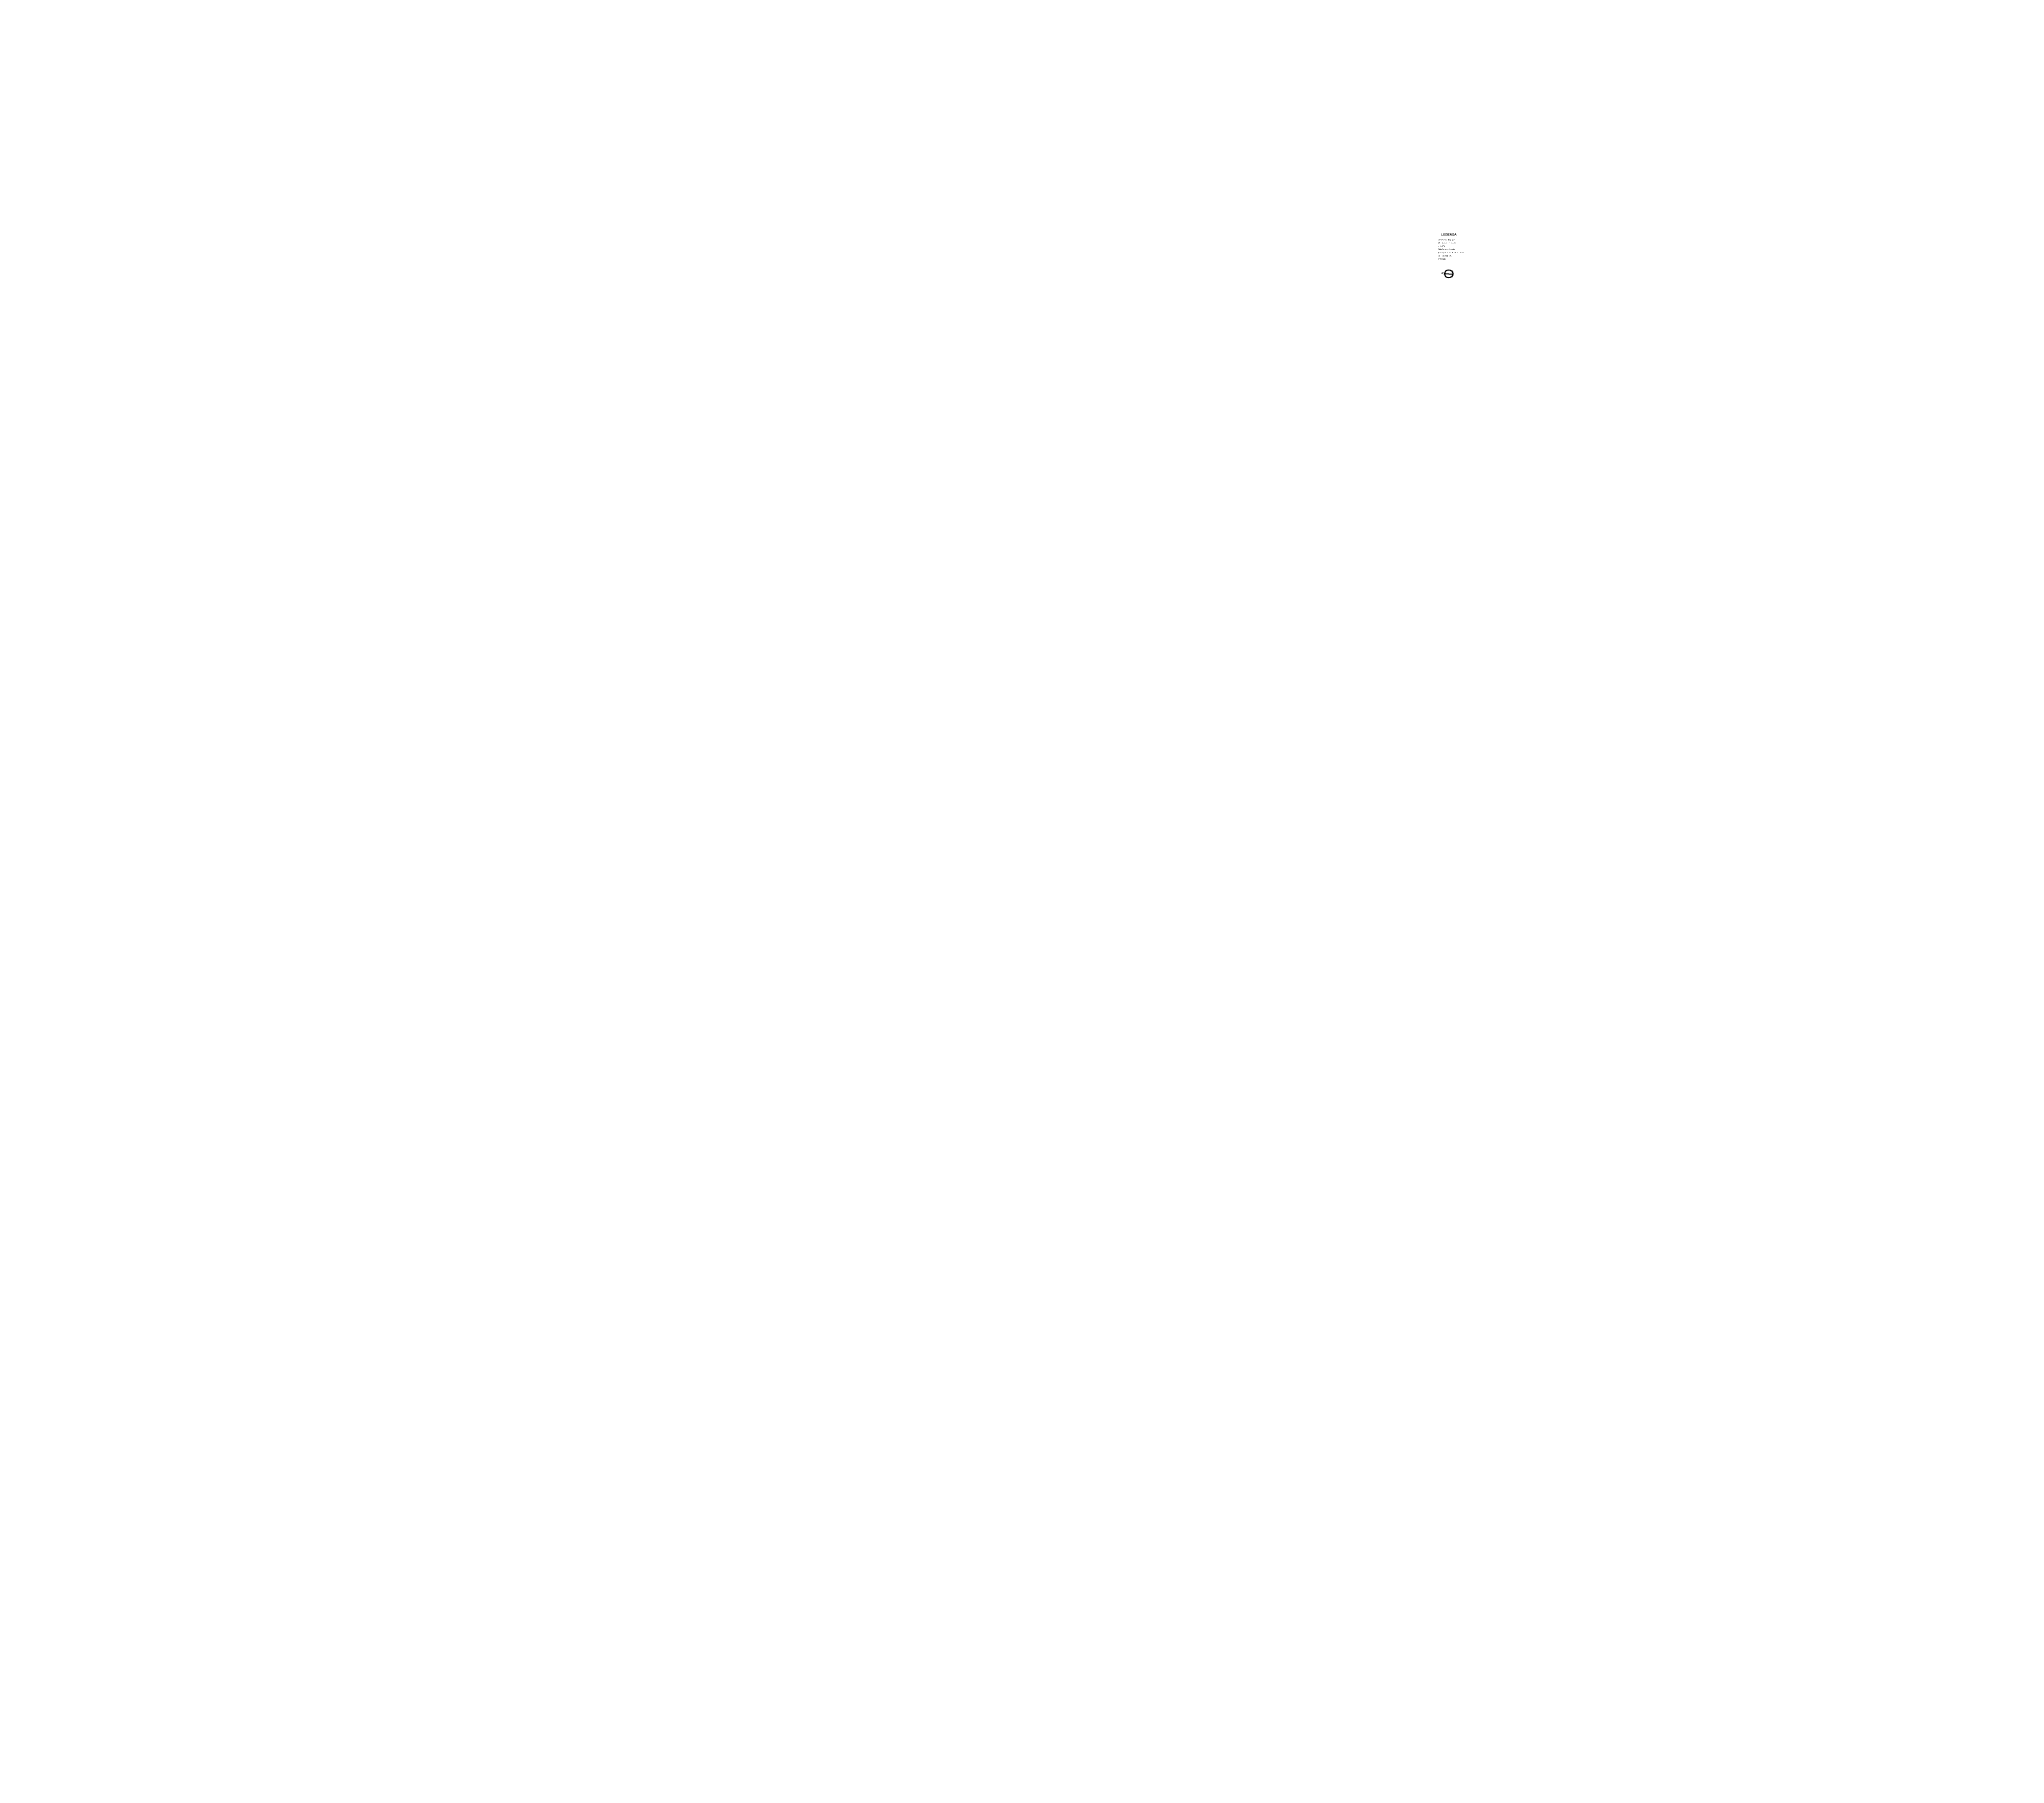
# Model space of a CAD drawing. Extents: x 0 to 11638, y -6007 to 0.
# Drawn here: x 9335.8 to 9699.8, y -3960.4 to -3641.1 of the extents above; entities that cross this region are included whole.
import ezdxf

# ---------------------------------------------------------------- set-up
doc = ezdxf.new("R2010")
doc.units = 0
doc.layers.get('0').update_dxf_attribs({"linetype": 'CONTINUOUS'})
doc.layers.add('ARQ - Textos', color=4, linetype='CONTINUOUS', lineweight=5)
doc.styles.get("Standard").update_dxf_attribs({"font": 'arial.ttf', "height": 0.15})

msp = doc.modelspace()

# ---------------------------------------------------------------- linework, layer by layer
at = {"linetype": 'Continuous'}
for q in [(9596.223, -3684.443), (9597.551, -3684.608), (9596.219, -3684.482)]:
    msp.add_line((9596.077, -3684.447), q, dxfattribs=at)
msp.add_circle((9596.814, -3684.528), 0.748)

# ---------------------------------------------------------------- texts
at = {"layer": 'ARQ - Textos', "linetype": 'Continuous', "ltscale": 0.01, "width": 1}
msp.add_text('N', height=0.449, rotation=79.36131, dxfattribs=at).set_placement((9595.837, -3684.638))
at = {"layer": 'ARQ - Textos', "linetype": 'Continuous', "ltscale": 0.01, "attachment_point": 1}
for s, insert, char_height, width in [('\\pxt4;CI = Caixa de Inspeção', (9594.793, -3678.08), 0.21, 6.45402), ('\\pxt4;CP = Caixa de Passagem', (9594.793, -3678.68), 0.21, 6.45402), ('\\pxt4;CM = Caixa de Medição', (9594.793, -3679.88), 0.21, 6.45402), ('\\pxt4;P = Poste', (9594.793, -3679.28), 0.21, 6.45402), ('\\pxt4;{\\fArial|b1|i0|c0|p34;LEGENDA}', (9595.398, -3677.031), 0.42, 12.90804), ('\\pxt4;VB = Viga Baldrame', (9594.793, -3681.08), 0.21, 6.45402), ('\\pxt4;QDG = Quadro de Distribuição Geral', (9594.793, -3680.48), 0.21, 6.45402), ('\\pxt4;E = Estaca', (9594.793, -3681.68), 0.21, 6.45402)]:
    msp.add_mtext(s, dxfattribs=dict(at, insert=insert, char_height=char_height, width=width))

doc.saveas('drawing.dxf')
